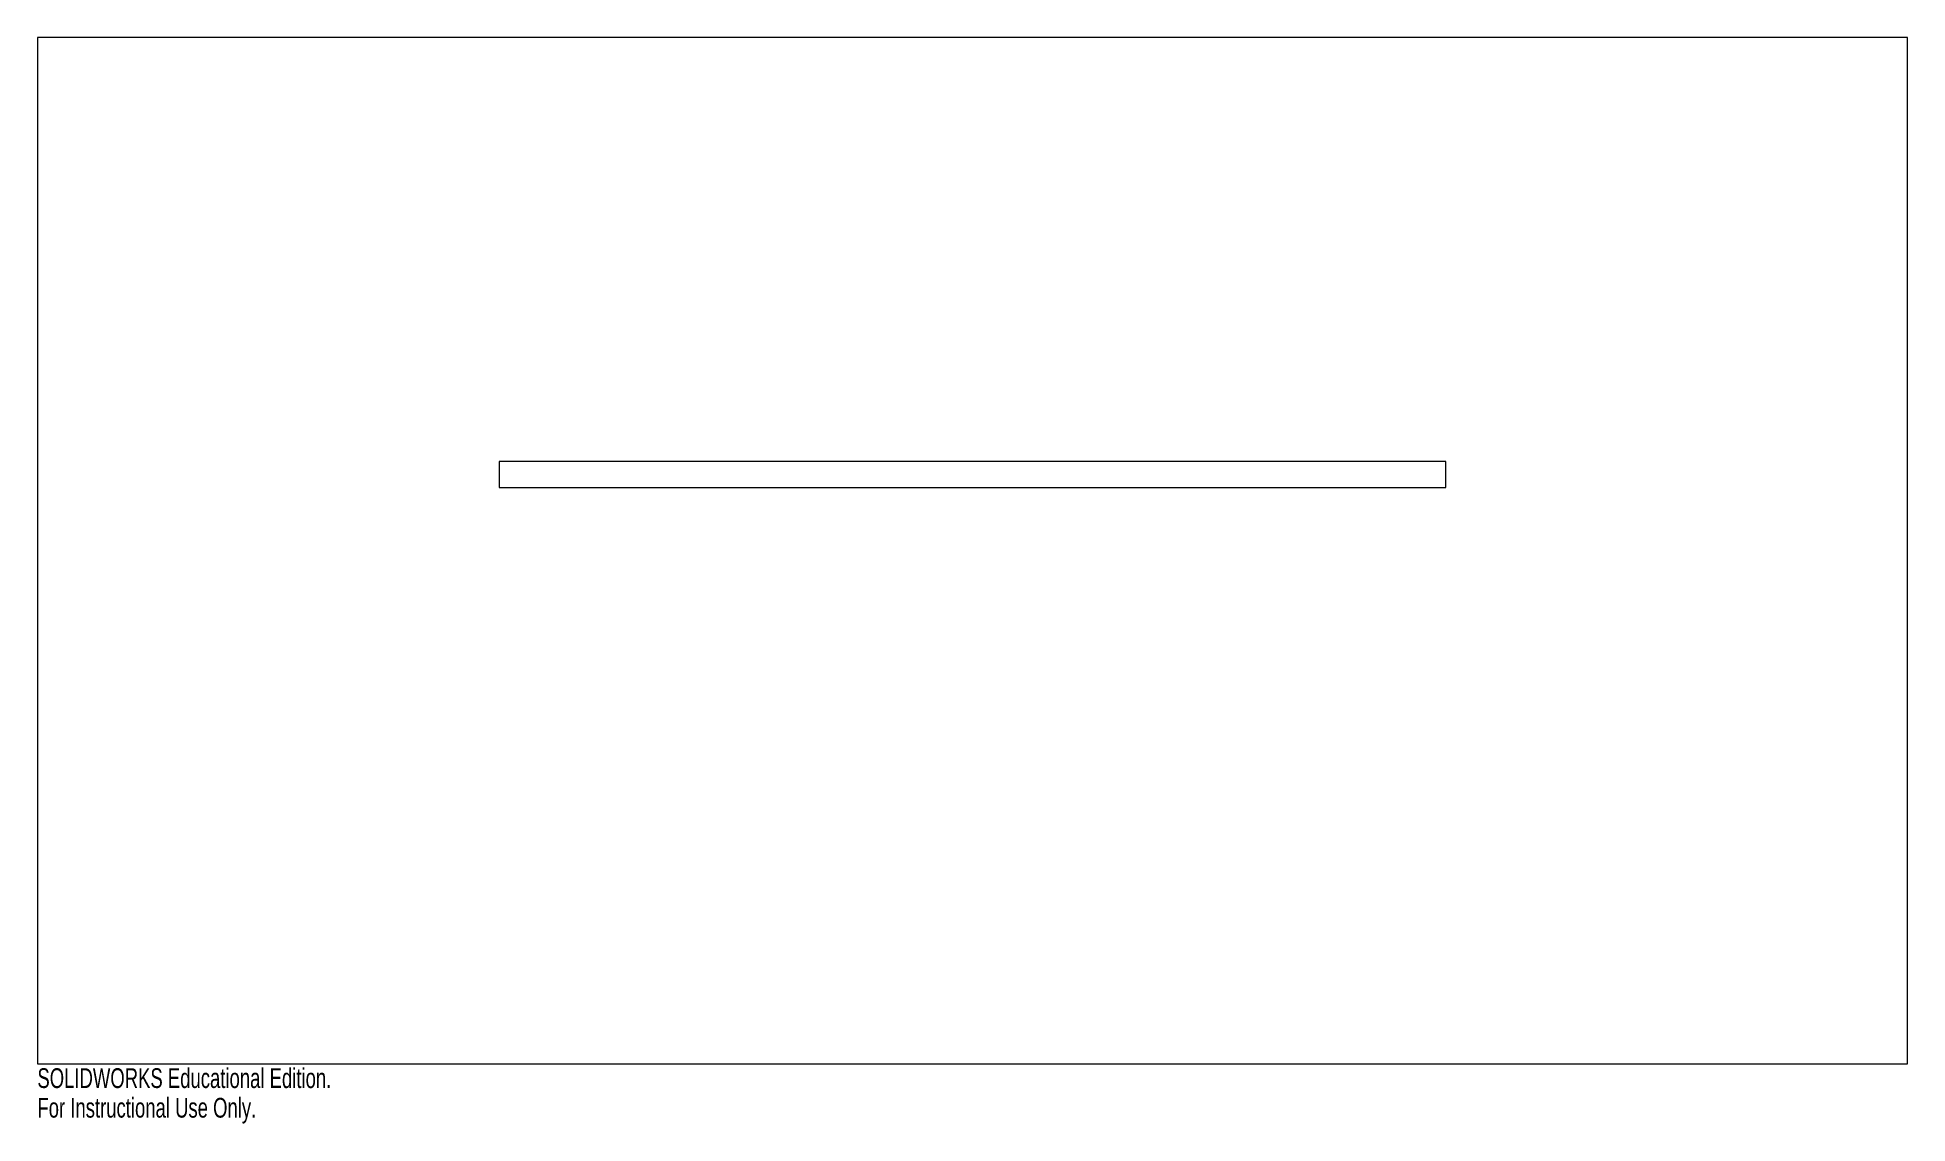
# Model space of a CAD drawing. Header units: inches. Extents: x -9 to 9, y -5.5 to 4.9.
import ezdxf

# ---------------------------------------------------------------- set-up
doc = ezdxf.new("R2010")
doc.units = ezdxf.units.IN
doc.header["$MEASUREMENT"] = 0
doc.styles.add('SLDTEXTSTYLE0', font='TXT', dxfattribs={"width": 0.7})

msp = doc.modelspace()

# ---------------------------------------------------------------- linework, layer by layer
at = {"color": 7, "linetype": 'Continuous', "lineweight": 15}
for p, q in [((9.01, 4.942), (-9.01, 4.942)), ((-9.01, 4.942), (-9.01, -4.942)), ((9.01, -4.942), (9.01, 4.942)), ((4.562, 0.858), (-4.562, 0.858)), ((-4.562, 0.858), (-4.562, 0.608)), ((4.562, 0.608), (4.562, 0.858)), ((-4.562, 0.608), (4.562, 0.608)), ((-9.01, -4.942), (9.01, -4.942))]:
    msp.add_line(p, q, dxfattribs=at)

# ---------------------------------------------------------------- texts
at = {"color": 7, "linetype": 'Continuous', "char_height": 0.1903, "attachment_point": 1, "style": 'SLDTEXTSTYLE0'}
for s, insert in [('SOLIDWORKS Educational Edition.', (-9.01, -4.983)), ('For Instructional Use Only.', (-9.01, -5.268))]:
    msp.add_mtext(s, dxfattribs=dict(at, insert=insert))

doc.saveas('drawing.dxf')
